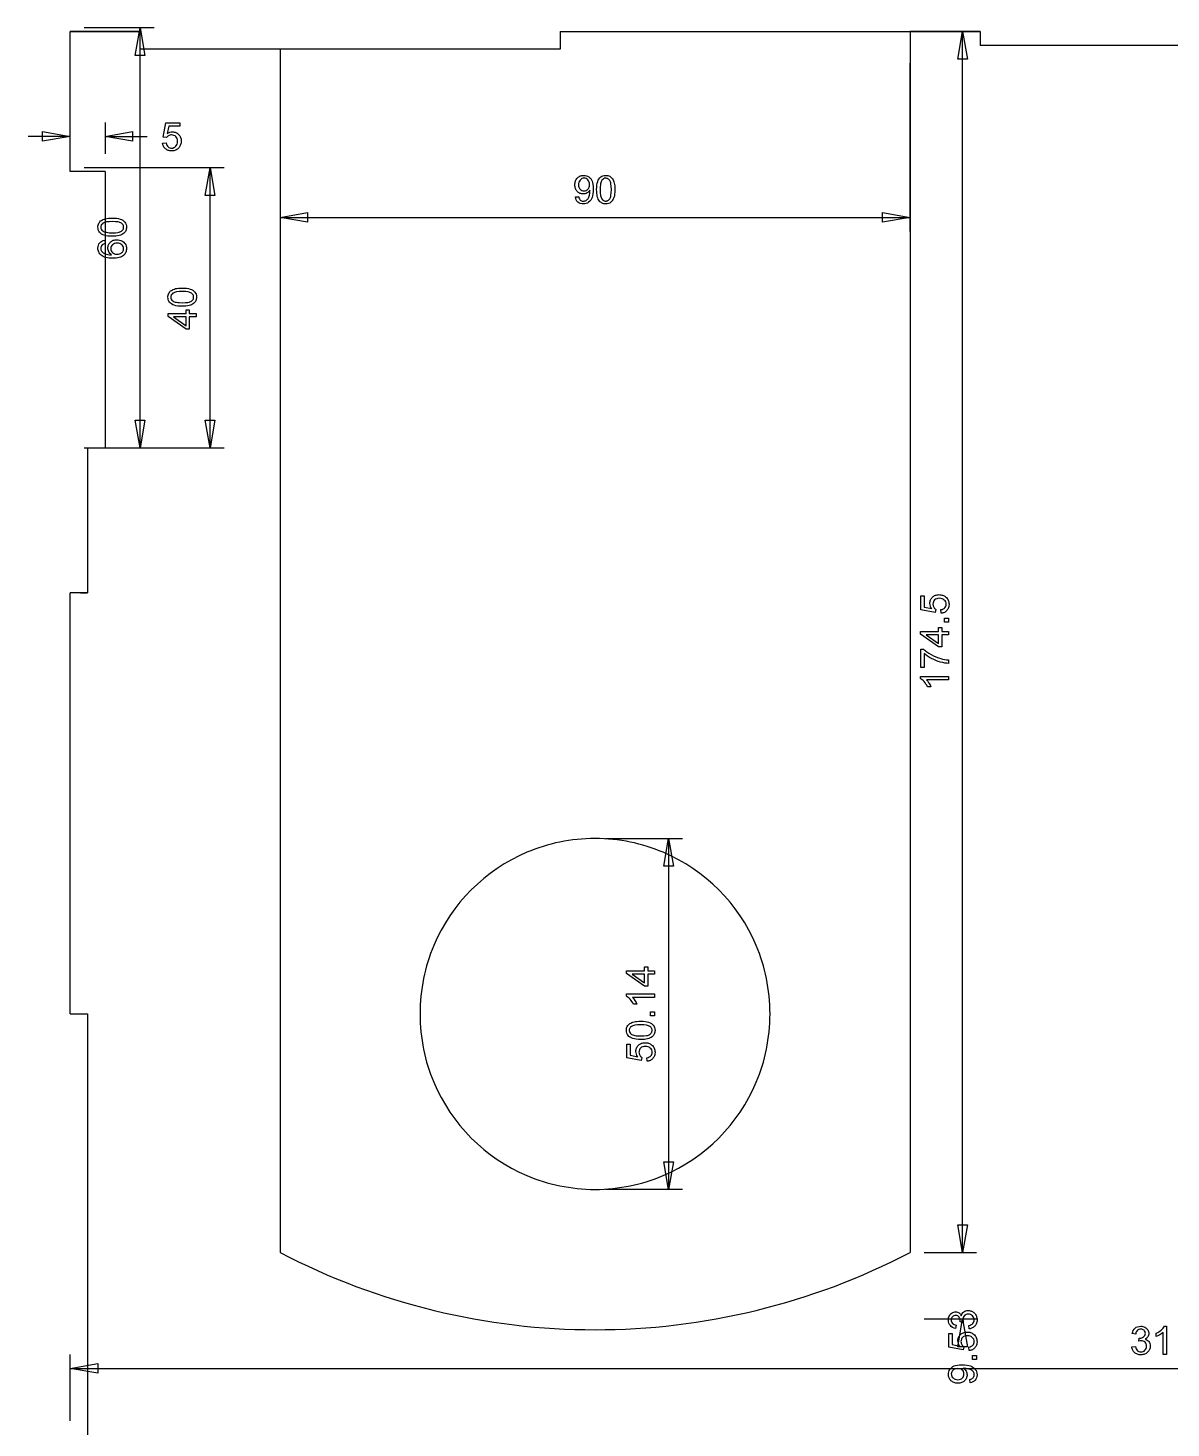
# Model space of a CAD drawing. Extents: x 4 to 590, y 49 to 419.
# Drawn here: x 4 to 167.3, y 209.9 to 410 of the extents above; entities that cross this region are included whole.
import ezdxf

# ---------------------------------------------------------------- set-up
doc = ezdxf.new("R2010")
doc.units = 0
doc.header["$LTSCALE"] = 10
doc.layers.add('Layer_1', color=7, linetype='CONTINUOUS')

msp = doc.modelspace()

# ---------------------------------------------------------------- linework, layer by layer
at = {"layer": 'Layer_1', "color": 7, "linetype": 'CONTINUOUS'}
for p, q in [((20, 409.5), (10.02, 409.5)), ((20, 409.5), (10.02, 409.5)), ((10.02, 409.5), (20, 409.5)), ((10.02, 389.5), (10.02, 409.5)), ((20, 409.5), (10.02, 409.5)), ((22, 410), (12, 410)), ((20, 350), (20, 410)), ((20, 406.99), (20, 409.5)), ((80, 409.5), (80, 406.99)), ((80, 409.5), (130, 409.5)), ((130, 409.5), (130, 235)), ((130, 409.5), (140, 409.5)), ((140, 409.5), (130, 409.5)), ((139.5, 409.5), (132, 409.5)), ((137.5, 235), (137.5, 409.5)), ((140, 409.5), (140, 407.49)), ((80, 406.99), (20, 406.99)), ((40, 406.99), (40, 235)), ((200, 407.49), (140, 407.49)), ((40, 404.99), (40, 380.92)), ((130, 380.92), (130, 404.99)), ((10, 392), (10, 396.5)), ((15, 396.5), (15, 392)), ((10, 394.5), (4, 394.5)), ((15, 394.5), (21, 394.5)), ((15, 389.5), (10.02, 389.5)), ((32, 390), (12, 390)), ((15, 389.5), (15, 350)), ((30, 350), (30, 390)), ((40, 382.92), (130, 382.92)), ((12, 350), (22, 350)), ((12, 350), (32, 350)), ((12.5, 350), (12.52, 350)), ((12.5, 350), (15, 350)), ((12.52, 350), (12.52, 329.27)), ((11.52, 329.27), (10.02, 329.27)), ((10.02, 269.1), (10.02, 329.27)), ((86.5, 294.17), (97.5, 294.17)), ((95.5, 294.17), (95.5, 244.03)), ((10.02, 269.1), (11.52, 269.1)), ((11.52, 269.1), (12.52, 269.1)), ((12.52, 269.1), (12.52, 208.93)), ((97.5, 244.03), (86.5, 244.03)), ((132, 235), (139.5, 235)), ((132, 235), (139.5, 235)), ((137.5, 235), (137.5, 235.5)), ((139.5, 225.47), (132, 225.47)), ((137.5, 225.47), (137.5, 224.97)), ((10.02, 210.93), (10.02, 220.45)), ((10.02, 218.45), (330, 218.45))]:
    msp.add_line(p, q, dxfattribs=at)
at = {"layer": 'Layer_1', "color": 7, "linetype": 'CONTINUOUS', "flags": 128}
for points in [[(20, 410), (20.69, 406.06), (19.31, 406.06), (20, 410)], [(137.5, 409.5), (138.19, 405.56), (136.81, 405.56), (137.5, 409.5)], [(23.23, 393.55), (23.75, 393.59), (23.79, 393.41), (23.84, 393.26), (23.92, 393.13), (24.01, 393.03), (24.12, 392.94), (24.24, 392.88), (24.38, 392.85), (24.52, 392.84), (24.69, 392.85), (24.84, 392.9), (24.99, 392.99), (25.12, 393.1), (25.22, 393.25), (25.3, 393.41), (25.35, 393.6), (25.36, 393.81), (25.35, 394.01), (25.3, 394.19), (25.23, 394.34), (25.13, 394.48), (25, 394.58), (24.85, 394.66), (24.69, 394.7), (24.51, 394.72), (24.39, 394.71), (24.28, 394.69), (24.18, 394.66), (24.08, 394.61), (23.99, 394.55), (23.91, 394.49), (23.84, 394.41), (23.78, 394.33), (23.32, 394.39), (23.71, 396.45), (25.7, 396.45), (25.7, 395.98), (24.1, 395.98), (23.88, 394.9), (24.07, 395.01), (24.25, 395.09), (24.44, 395.14), (24.64, 395.15), (24.77, 395.15), (24.89, 395.13), (25.01, 395.1), (25.12, 395.06), (25.23, 395.01), (25.33, 394.95), (25.43, 394.87), (25.52, 394.79), (25.61, 394.7), (25.68, 394.59), (25.74, 394.49), (25.79, 394.37), (25.83, 394.25), (25.86, 394.13), (25.88, 394), (25.88, 393.86), (25.88, 393.72), (25.86, 393.59), (25.84, 393.47), (25.8, 393.35), (25.76, 393.23), (25.71, 393.12), (25.64, 393.02), (25.57, 392.92), (25.47, 392.8), (25.36, 392.7), (25.24, 392.62), (25.11, 392.55), (24.98, 392.5), (24.83, 392.46), (24.68, 392.44), (24.52, 392.43), (24.26, 392.45), (24.14, 392.47), (24.02, 392.51), (23.91, 392.55), (23.81, 392.6), (23.72, 392.67), (23.63, 392.74), (23.54, 392.82), (23.47, 392.9), (23.41, 392.99), (23.36, 393.09), (23.31, 393.2), (23.27, 393.31), (23.25, 393.42), (23.23, 393.55)], [(10, 394.5), (6.06, 393.81), (6.06, 395.19), (10, 394.5)], [(15, 394.5), (18.94, 395.19), (18.94, 393.81), (15, 394.5)], [(30, 390), (30.69, 386.06), (29.31, 386.06), (30, 390)], [(82.2, 385.85), (82.67, 385.89), (82.71, 385.74), (82.76, 385.61), (82.82, 385.5), (82.9, 385.41), (82.99, 385.34), (83.09, 385.3), (83.21, 385.27), (83.33, 385.26), (83.44, 385.27), (83.55, 385.29), (83.64, 385.32), (83.73, 385.36), (83.81, 385.42), (83.89, 385.48), (83.95, 385.56), (84.01, 385.64), (84.06, 385.73), (84.11, 385.84), (84.19, 386.11), (84.25, 386.41), (84.27, 386.71), (84.26, 386.81), (84.18, 386.69), (84.09, 386.59), (83.98, 386.5), (83.86, 386.43), (83.73, 386.36), (83.6, 386.32), (83.45, 386.29), (83.31, 386.28), (83.19, 386.29), (83.07, 386.3), (82.96, 386.33), (82.85, 386.37), (82.75, 386.42), (82.65, 386.48), (82.56, 386.56), (82.47, 386.64), (82.39, 386.73), (82.32, 386.83), (82.26, 386.94), (82.21, 387.06), (82.17, 387.18), (82.15, 387.31), (82.13, 387.45), (82.12, 387.59), (82.13, 387.74), (82.15, 387.88), (82.17, 388.01), (82.21, 388.14), (82.26, 388.26), (82.33, 388.37), (82.4, 388.47), (82.48, 388.57), (82.58, 388.66), (82.67, 388.73), (82.78, 388.8), (82.89, 388.85), (83, 388.89), (83.12, 388.92), (83.25, 388.93), (83.38, 388.94), (83.57, 388.93), (83.76, 388.89), (83.93, 388.82), (84.1, 388.73), (84.25, 388.61), (84.38, 388.48), (84.49, 388.31), (84.59, 388.13), (84.66, 387.92), (84.71, 387.66), (84.74, 387.35), (84.75, 387.01), (84.74, 386.64), (84.71, 386.32), (84.66, 386.03), (84.59, 385.78), (84.49, 385.57), (84.38, 385.38), (84.25, 385.23), (84.09, 385.09), (83.92, 384.99), (83.74, 384.92), (83.54, 384.87), (83.32, 384.86), (83.1, 384.87), (82.9, 384.92), (82.71, 385), (82.56, 385.12), (82.42, 385.26), (82.32, 385.43), (82.24, 385.63), (82.2, 385.85)], [(84.21, 387.61), (84.19, 387.81), (84.15, 387.99), (84.08, 388.15), (83.98, 388.29), (83.87, 388.39), (83.74, 388.47), (83.59, 388.52), (83.44, 388.53), (83.28, 388.52), (83.14, 388.47), (83, 388.38), (82.87, 388.27), (82.77, 388.12), (82.69, 387.96), (82.64, 387.78), (82.63, 387.57), (82.64, 387.39), (82.69, 387.23), (82.76, 387.08), (82.86, 386.95), (82.98, 386.85), (83.12, 386.77), (83.27, 386.73), (83.43, 386.71), (83.59, 386.73), (83.74, 386.77), (83.87, 386.85), (83.99, 386.95), (84.09, 387.08), (84.15, 387.24), (84.2, 387.41), (84.21, 387.61)], [(85.23, 386.9), (85.24, 387.23), (85.27, 387.54), (85.31, 387.81), (85.38, 388.04), (85.46, 388.24), (85.56, 388.42), (85.68, 388.58), (85.81, 388.71), (85.96, 388.81), (86.14, 388.88), (86.33, 388.93), (86.54, 388.94), (86.69, 388.93), (86.84, 388.91), (86.97, 388.87), (87.1, 388.81), (87.22, 388.74), (87.32, 388.65), (87.42, 388.55), (87.5, 388.44), (87.58, 388.31), (87.64, 388.17), (87.7, 388.01), (87.75, 387.84), (87.79, 387.65), (87.82, 387.43), (87.83, 387.18), (87.84, 386.9), (87.83, 386.56), (87.8, 386.26), (87.76, 385.99), (87.7, 385.76), (87.61, 385.56), (87.52, 385.38), (87.4, 385.22), (87.26, 385.09), (87.11, 384.99), (86.94, 384.91), (86.75, 384.87), (86.54, 384.86), (86.4, 384.86), (86.26, 384.88), (86.14, 384.91), (86.02, 384.96), (85.91, 385.02), (85.81, 385.09), (85.71, 385.17), (85.63, 385.27), (85.53, 385.41), (85.45, 385.56), (85.39, 385.73), (85.33, 385.93), (85.29, 386.14), (85.26, 386.37), (85.24, 386.62), (85.23, 386.9)], [(85.74, 386.9), (85.75, 386.45), (85.79, 386.08), (85.83, 385.92), (85.87, 385.79), (85.91, 385.68), (85.97, 385.59), (86.09, 385.44), (86.16, 385.39), (86.22, 385.34), (86.3, 385.31), (86.37, 385.28), (86.45, 385.26), (86.54, 385.26), (86.62, 385.26), (86.7, 385.28), (86.77, 385.31), (86.85, 385.34), (86.92, 385.39), (86.98, 385.44), (87.11, 385.59), (87.16, 385.68), (87.21, 385.79), (87.25, 385.92), (87.28, 386.08), (87.32, 386.45), (87.34, 386.9), (87.32, 387.35), (87.28, 387.72), (87.25, 387.87), (87.21, 388.01), (87.16, 388.12), (87.11, 388.21), (86.98, 388.35), (86.92, 388.41), (86.85, 388.45), (86.77, 388.49), (86.7, 388.51), (86.61, 388.53), (86.53, 388.53), (86.37, 388.52), (86.23, 388.46), (86.1, 388.37), (85.99, 388.25), (85.93, 388.15), (85.88, 388.03), (85.84, 387.89), (85.8, 387.73), (85.77, 387.55), (85.75, 387.35), (85.74, 386.9)], [(16.03, 380.23), (15.69, 380.24), (15.39, 380.27), (15.12, 380.31), (14.89, 380.38), (14.68, 380.46), (14.5, 380.56), (14.35, 380.68), (14.22, 380.81), (14.12, 380.96), (14.04, 381.14), (14, 381.33), (13.98, 381.54), (13.99, 381.69), (14.02, 381.84), (14.06, 381.97), (14.11, 382.1), (14.19, 382.22), (14.27, 382.32), (14.37, 382.42), (14.49, 382.5), (14.62, 382.58), (14.76, 382.64), (14.91, 382.7), (15.08, 382.75), (15.27, 382.79), (15.49, 382.82), (15.75, 382.83), (16.03, 382.84), (16.36, 382.83), (16.66, 382.8), (16.93, 382.76), (17.16, 382.7), (17.37, 382.61), (17.55, 382.52), (17.7, 382.4), (17.83, 382.26), (17.94, 382.11), (18.01, 381.94), (18.05, 381.75), (18.07, 381.54), (18.06, 381.4), (18.04, 381.26), (18.01, 381.14), (17.96, 381.02), (17.91, 380.91), (17.83, 380.81), (17.75, 380.71), (17.65, 380.63), (17.52, 380.53), (17.36, 380.45), (17.19, 380.39), (17, 380.33), (16.78, 380.29), (16.55, 380.26), (16.3, 380.24), (16.03, 380.23)], [(16.03, 380.74), (16.48, 380.75), (16.85, 380.79), (17, 380.83), (17.13, 380.87), (17.25, 380.91), (17.34, 380.97), (17.48, 381.09), (17.54, 381.16), (17.58, 381.22), (17.62, 381.3), (17.64, 381.37), (17.66, 381.45), (17.66, 381.54), (17.66, 381.62), (17.64, 381.7), (17.62, 381.77), (17.58, 381.85), (17.54, 381.92), (17.48, 381.98), (17.34, 382.11), (17.24, 382.16), (17.13, 382.21), (17, 382.25), (16.85, 382.28), (16.48, 382.32), (16.03, 382.34), (15.57, 382.32), (15.21, 382.28), (15.05, 382.25), (14.92, 382.21), (14.81, 382.16), (14.71, 382.11), (14.57, 381.98), (14.52, 381.92), (14.47, 381.85), (14.44, 381.77), (14.41, 381.7), (14.4, 381.61), (14.39, 381.53), (14.41, 381.37), (14.46, 381.23), (14.55, 381.1), (14.68, 380.99), (14.78, 380.93), (14.9, 380.88), (15.04, 380.84), (15.2, 380.8), (15.38, 380.77), (15.57, 380.75), (16.03, 380.74)], [(40, 382.92), (43.94, 383.62), (43.94, 382.23), (40, 382.92)], [(130, 382.92), (126.06, 382.23), (126.06, 383.62), (130, 382.92)], [(14.98, 379.67), (15.02, 379.18), (14.88, 379.15), (14.77, 379.11), (14.67, 379.06), (14.6, 379), (14.51, 378.89), (14.44, 378.78), (14.4, 378.65), (14.39, 378.51), (14.4, 378.39), (14.42, 378.29), (14.46, 378.19), (14.52, 378.1), (14.61, 377.99), (14.73, 377.89), (14.86, 377.8), (15.01, 377.73), (15.19, 377.67), (15.41, 377.63), (15.65, 377.6), (15.94, 377.59), (15.81, 377.68), (15.7, 377.79), (15.61, 377.9), (15.54, 378.02), (15.48, 378.15), (15.44, 378.29), (15.41, 378.42), (15.41, 378.56), (15.41, 378.68), (15.43, 378.8), (15.46, 378.91), (15.5, 379.02), (15.55, 379.12), (15.61, 379.22), (15.68, 379.31), (15.77, 379.4), (15.86, 379.48), (15.96, 379.55), (16.07, 379.61), (16.18, 379.66), (16.3, 379.69), (16.43, 379.72), (16.56, 379.74), (16.7, 379.74), (16.89, 379.73), (17.06, 379.7), (17.24, 379.65), (17.4, 379.58), (17.55, 379.49), (17.69, 379.39), (17.8, 379.27), (17.9, 379.14), (17.97, 378.99), (18.03, 378.83), (18.06, 378.67), (18.07, 378.49), (18.06, 378.34), (18.04, 378.2), (18, 378.06), (17.96, 377.93), (17.89, 377.81), (17.81, 377.7), (17.72, 377.59), (17.62, 377.49), (17.49, 377.4), (17.35, 377.32), (17.2, 377.25), (17.02, 377.2), (16.82, 377.16), (16.61, 377.13), (16.38, 377.11), (16.13, 377.1), (15.85, 377.11), (15.59, 377.13), (15.35, 377.16), (15.13, 377.21), (14.93, 377.27), (14.74, 377.34), (14.58, 377.43), (14.44, 377.53), (14.33, 377.63), (14.24, 377.73), (14.16, 377.85), (14.1, 377.97), (14.05, 378.1), (14.01, 378.24), (13.99, 378.38), (13.98, 378.54), (14, 378.76), (14.05, 378.97), (14.13, 379.15), (14.25, 379.31), (14.39, 379.45), (14.56, 379.55), (14.76, 379.63), (14.98, 379.67)], [(16.7, 377.67), (16.83, 377.67), (16.95, 377.69), (17.07, 377.73), (17.19, 377.77), (17.3, 377.83), (17.39, 377.9), (17.48, 377.98), (17.54, 378.08), (17.6, 378.17), (17.63, 378.27), (17.66, 378.38), (17.66, 378.48), (17.65, 378.63), (17.6, 378.77), (17.52, 378.9), (17.41, 379.02), (17.28, 379.12), (17.12, 379.19), (16.94, 379.23), (16.73, 379.24), (16.53, 379.23), (16.36, 379.19), (16.21, 379.12), (16.08, 379.02), (15.97, 378.9), (15.9, 378.77), (15.85, 378.62), (15.84, 378.46), (15.85, 378.3), (15.9, 378.16), (15.97, 378.02), (16.08, 377.9), (16.21, 377.8), (16.35, 377.73), (16.52, 377.68), (16.7, 377.67)], [(26.03, 370.23), (25.69, 370.24), (25.39, 370.27), (25.12, 370.31), (24.89, 370.38), (24.68, 370.46), (24.5, 370.56), (24.35, 370.68), (24.22, 370.81), (24.12, 370.96), (24.04, 371.14), (24, 371.33), (23.98, 371.54), (23.99, 371.69), (24.02, 371.84), (24.06, 371.97), (24.11, 372.1), (24.19, 372.22), (24.27, 372.32), (24.37, 372.42), (24.49, 372.5), (24.62, 372.58), (24.76, 372.64), (24.91, 372.7), (25.08, 372.75), (25.27, 372.79), (25.49, 372.82), (25.75, 372.83), (26.03, 372.84), (26.36, 372.83), (26.66, 372.8), (26.93, 372.76), (27.16, 372.7), (27.37, 372.61), (27.55, 372.52), (27.7, 372.4), (27.83, 372.26), (27.94, 372.11), (28.01, 371.94), (28.05, 371.75), (28.07, 371.54), (28.06, 371.4), (28.04, 371.26), (28.01, 371.14), (27.96, 371.02), (27.91, 370.91), (27.83, 370.81), (27.75, 370.71), (27.65, 370.63), (27.52, 370.53), (27.36, 370.45), (27.19, 370.39), (27, 370.33), (26.78, 370.29), (26.55, 370.26), (26.3, 370.24), (26.03, 370.23)], [(26.03, 370.74), (26.48, 370.75), (26.85, 370.79), (27, 370.83), (27.13, 370.87), (27.25, 370.91), (27.34, 370.97), (27.48, 371.09), (27.54, 371.16), (27.58, 371.22), (27.62, 371.3), (27.64, 371.37), (27.66, 371.45), (27.66, 371.54), (27.66, 371.62), (27.64, 371.7), (27.62, 371.77), (27.58, 371.85), (27.54, 371.92), (27.48, 371.98), (27.34, 372.11), (27.24, 372.16), (27.13, 372.21), (27, 372.25), (26.85, 372.28), (26.48, 372.32), (26.03, 372.34), (25.57, 372.32), (25.21, 372.28), (25.05, 372.25), (24.92, 372.21), (24.81, 372.16), (24.71, 372.11), (24.57, 371.98), (24.52, 371.92), (24.47, 371.85), (24.44, 371.77), (24.41, 371.7), (24.4, 371.61), (24.39, 371.53), (24.41, 371.37), (24.46, 371.23), (24.55, 371.1), (24.68, 370.99), (24.78, 370.93), (24.9, 370.88), (25.04, 370.84), (25.2, 370.8), (25.38, 370.77), (25.57, 370.75), (26.03, 370.74)], [(28, 368.7), (27.04, 368.7), (27.04, 366.96), (26.59, 366.96), (24, 368.79), (24, 369.19), (26.59, 369.19), (26.59, 369.73), (27.04, 369.73), (27.04, 369.19), (28, 369.19), (28, 368.7)], [(26.59, 368.7), (24.79, 368.7), (26.59, 367.45), (26.59, 368.7)], [(20, 350), (19.31, 353.94), (20.69, 353.94), (20, 350)], [(30, 350), (29.31, 353.94), (30.69, 353.94), (30, 350)], [(11.52, 329.27), (12.52, 329.27), (11.52, 329.27)], [(134.45, 326.37), (134.41, 326.88), (134.59, 326.92), (134.74, 326.98), (134.87, 327.05), (134.97, 327.15), (135.06, 327.26), (135.12, 327.38), (135.15, 327.51), (135.16, 327.65), (135.15, 327.82), (135.1, 327.98), (135.01, 328.12), (134.9, 328.25), (134.75, 328.36), (134.59, 328.44), (134.4, 328.48), (134.19, 328.5), (133.99, 328.48), (133.81, 328.44), (133.66, 328.36), (133.52, 328.26), (133.42, 328.13), (133.34, 327.99), (133.3, 327.83), (133.28, 327.64), (133.29, 327.53), (133.31, 327.42), (133.34, 327.31), (133.39, 327.21), (133.45, 327.12), (133.51, 327.04), (133.59, 326.97), (133.67, 326.91), (133.61, 326.45), (131.55, 326.84), (131.55, 328.83), (132.02, 328.83), (132.02, 327.23), (133.1, 327.02), (132.99, 327.2), (132.91, 327.39), (132.86, 327.58), (132.85, 327.77), (132.85, 327.9), (132.87, 328.03), (132.9, 328.14), (132.94, 328.26), (132.99, 328.37), (133.05, 328.47), (133.13, 328.57), (133.21, 328.66), (133.3, 328.74), (133.41, 328.82), (133.51, 328.88), (133.63, 328.93), (133.75, 328.97), (133.87, 329), (134, 329.01), (134.14, 329.02), (134.28, 329.01), (134.41, 329), (134.53, 328.97), (134.65, 328.94), (134.77, 328.89), (134.88, 328.84), (134.98, 328.78), (135.08, 328.7), (135.2, 328.6), (135.3, 328.49), (135.38, 328.37), (135.45, 328.25), (135.5, 328.11), (135.54, 327.97), (135.56, 327.81), (135.57, 327.65), (135.55, 327.39), (135.53, 327.27), (135.49, 327.16), (135.45, 327.05), (135.4, 326.95), (135.33, 326.85), (135.26, 326.76), (135.18, 326.68), (135.1, 326.61), (135.01, 326.54), (134.91, 326.49), (134.8, 326.44), (134.69, 326.41), (134.58, 326.38), (134.45, 326.37)], [(135.5, 323.28), (134.54, 323.28), (134.54, 321.55), (134.09, 321.55), (131.5, 323.37), (131.5, 323.77), (134.09, 323.77), (134.09, 324.31), (134.54, 324.31), (134.54, 323.77), (135.5, 323.77), (135.5, 323.28)], [(135.5, 325.09), (134.94, 325.09), (134.94, 325.65), (135.5, 325.65), (135.5, 325.09)], [(134.09, 323.28), (132.29, 323.28), (134.09, 322.03), (134.09, 323.28)], [(132.02, 318.63), (131.55, 318.63), (131.55, 321.22), (131.93, 321.22), (132.15, 321.03), (132.41, 320.84), (132.69, 320.65), (133.01, 320.46), (133.35, 320.29), (133.7, 320.13), (134.05, 320), (134.4, 319.88), (134.66, 319.82), (134.93, 319.76), (135.21, 319.72), (135.5, 319.7), (135.5, 319.19), (135.25, 319.21), (134.98, 319.24), (134.68, 319.3), (134.36, 319.38), (134.03, 319.47), (133.7, 319.59), (133.38, 319.73), (133.07, 319.88), (132.77, 320.05), (132.5, 320.23), (132.25, 320.41), (132.02, 320.59), (132.02, 318.63)], [(135.5, 317.34), (135.5, 316.85), (132.37, 316.85), (132.54, 316.64), (132.71, 316.38), (132.86, 316.11), (132.96, 315.87), (132.49, 315.87), (132.39, 316.07), (132.27, 316.25), (132.15, 316.43), (132.02, 316.59), (131.88, 316.73), (131.75, 316.85), (131.61, 316.95), (131.48, 317.02), (131.48, 317.34), (135.5, 317.34)], [(110, 269.1), (109.99, 269.75), (109.97, 270.39), (109.93, 271.03), (109.87, 271.66), (109.8, 272.29), (109.71, 272.92), (109.61, 273.54), (109.49, 274.15), (109.36, 274.76), (109.21, 275.36), (109.05, 275.96), (108.88, 276.55), (108.69, 277.14), (108.48, 277.72), (108.27, 278.29), (108.04, 278.86), (107.53, 279.97), (106.98, 281.05), (106.38, 282.1), (105.73, 283.12), (105.03, 284.1), (104.29, 285.05), (103.51, 285.96), (102.68, 286.83), (101.81, 287.66), (100.9, 288.44), (99.96, 289.19), (98.98, 289.89), (97.96, 290.54), (96.92, 291.14), (95.84, 291.7), (94.73, 292.2), (94.17, 292.43), (93.6, 292.65), (93.02, 292.85), (92.43, 293.04), (91.84, 293.22), (91.25, 293.38), (90.65, 293.53), (90.04, 293.66), (89.43, 293.78), (88.81, 293.88), (88.18, 293.97), (87.56, 294.04), (86.92, 294.1), (86.29, 294.14), (85.65, 294.16), (85, 294.17), (84.35, 294.16), (83.71, 294.14), (83.08, 294.1), (82.44, 294.04), (81.82, 293.97), (81.19, 293.88), (80.57, 293.78), (79.96, 293.66), (79.35, 293.53), (78.75, 293.38), (78.16, 293.22), (77.57, 293.04), (76.98, 292.85), (76.4, 292.65), (75.83, 292.43), (75.27, 292.2), (74.16, 291.7), (73.08, 291.14), (72.04, 290.54), (71.02, 289.89), (70.04, 289.19), (69.1, 288.44), (68.19, 287.66), (67.32, 286.83), (66.49, 285.96), (65.71, 285.05), (64.97, 284.1), (64.27, 283.12), (63.62, 282.1), (63.02, 281.05), (62.47, 279.97), (61.96, 278.86), (61.73, 278.29), (61.52, 277.72), (61.31, 277.14), (61.12, 276.55), (60.95, 275.96), (60.79, 275.36), (60.64, 274.76), (60.51, 274.15), (60.39, 273.54), (60.29, 272.92), (60.2, 272.29), (60.13, 271.66), (60.07, 271.03), (60.03, 270.39), (60.01, 269.75), (60, 269.1), (60.01, 268.45), (60.03, 267.81), (60.07, 267.17), (60.13, 266.53), (60.2, 265.91), (60.29, 265.28), (60.39, 264.66), (60.51, 264.05), (60.64, 263.44), (60.79, 262.83), (60.95, 262.23), (61.12, 261.64), (61.31, 261.06), (61.52, 260.48), (61.73, 259.91), (61.96, 259.34), (62.47, 258.23), (63.02, 257.15), (63.62, 256.1), (64.27, 255.08), (64.97, 254.1), (65.71, 253.15), (66.49, 252.24), (67.32, 251.37), (68.19, 250.54), (69.1, 249.75), (70.04, 249.01), (71.02, 248.31), (72.04, 247.66), (73.08, 247.05), (74.16, 246.5), (75.27, 246), (75.83, 245.77), (76.4, 245.55), (76.98, 245.34), (77.57, 245.15), (78.16, 244.98), (78.75, 244.82), (79.35, 244.67), (79.96, 244.54), (80.57, 244.42), (81.19, 244.32), (81.82, 244.23), (82.44, 244.16), (83.08, 244.1), (83.71, 244.06), (84.35, 244.03), (85, 244.03), (85.65, 244.03), (86.29, 244.06), (86.92, 244.1), (87.56, 244.16), (88.18, 244.23), (88.81, 244.32), (89.43, 244.42), (90.04, 244.54), (90.65, 244.67), (91.25, 244.82), (91.84, 244.98), (92.43, 245.15), (93.02, 245.34), (93.6, 245.55), (94.17, 245.77), (94.73, 246), (95.84, 246.5), (96.92, 247.05), (97.96, 247.66), (98.98, 248.31), (99.96, 249.01), (100.9, 249.75), (101.81, 250.54), (102.68, 251.37), (103.51, 252.24), (104.29, 253.15), (105.03, 254.1), (105.73, 255.08), (106.38, 256.1), (106.98, 257.15), (107.53, 258.23), (108.04, 259.34), (108.27, 259.91), (108.48, 260.48), (108.69, 261.06), (108.88, 261.64), (109.05, 262.23), (109.21, 262.83), (109.36, 263.44), (109.49, 264.05), (109.61, 264.66), (109.71, 265.28), (109.8, 265.91), (109.87, 266.53), (109.93, 267.17), (109.97, 267.81), (109.99, 268.45), (110, 269.1)], [(95.5, 294.17), (96.19, 290.23), (94.81, 290.23), (95.5, 294.17)], [(93.5, 274.79), (92.54, 274.79), (92.54, 273.05), (92.09, 273.05), (89.5, 274.88), (89.5, 275.28), (92.09, 275.28), (92.09, 275.82), (92.54, 275.82), (92.54, 275.28), (93.5, 275.28), (93.5, 274.79)], [(92.09, 274.79), (90.29, 274.79), (92.09, 273.54), (92.09, 274.79)], [(93.5, 271.96), (93.5, 271.47), (90.37, 271.47), (90.54, 271.26), (90.71, 271), (90.86, 270.73), (90.96, 270.48), (90.49, 270.48), (90.39, 270.68), (90.27, 270.87), (90.15, 271.04), (90.02, 271.2), (89.88, 271.35), (89.75, 271.47), (89.61, 271.56), (89.48, 271.64), (89.48, 271.96), (93.5, 271.96)], [(93.5, 268.83), (92.94, 268.83), (92.94, 269.39), (93.5, 269.39), (93.5, 268.83)], [(91.53, 265.45), (91.19, 265.46), (90.89, 265.48), (90.62, 265.53), (90.39, 265.59), (90.18, 265.67), (90, 265.77), (89.85, 265.89), (89.72, 266.03), (89.62, 266.18), (89.54, 266.35), (89.5, 266.54), (89.48, 266.75), (89.49, 266.91), (89.52, 267.05), (89.56, 267.19), (89.61, 267.32), (89.69, 267.43), (89.77, 267.54), (89.87, 267.63), (89.99, 267.72), (90.12, 267.79), (90.26, 267.86), (90.41, 267.92), (90.58, 267.96), (90.77, 268), (90.99, 268.03), (91.25, 268.05), (91.53, 268.05), (91.86, 268.05), (92.16, 268.02), (92.43, 267.97), (92.66, 267.91), (92.87, 267.83), (93.05, 267.73), (93.2, 267.61), (93.33, 267.48), (93.44, 267.32), (93.51, 267.15), (93.55, 266.96), (93.57, 266.75), (93.56, 266.61), (93.54, 266.48), (93.51, 266.35), (93.46, 266.23), (93.41, 266.12), (93.33, 266.02), (93.25, 265.93), (93.15, 265.84), (93.02, 265.75), (92.86, 265.67), (92.69, 265.6), (92.5, 265.55), (92.28, 265.5), (92.05, 265.47), (91.8, 265.45), (91.53, 265.45)], [(91.53, 265.95), (91.98, 265.97), (92.35, 266.01), (92.5, 266.04), (92.63, 266.08), (92.75, 266.13), (92.84, 266.18), (92.98, 266.3), (93.04, 266.37), (93.08, 266.44), (93.12, 266.51), (93.14, 266.59), (93.16, 266.67), (93.16, 266.75), (93.16, 266.83), (93.14, 266.91), (93.12, 266.99), (93.08, 267.06), (93.04, 267.13), (92.98, 267.2), (92.84, 267.32), (92.74, 267.37), (92.63, 267.42), (92.5, 267.46), (92.35, 267.49), (91.98, 267.54), (91.53, 267.55), (91.07, 267.54), (90.71, 267.49), (90.55, 267.46), (90.42, 267.42), (90.31, 267.37), (90.21, 267.32), (90.07, 267.2), (90.02, 267.13), (89.97, 267.06), (89.94, 266.99), (89.91, 266.91), (89.9, 266.83), (89.89, 266.74), (89.91, 266.58), (89.96, 266.44), (90.05, 266.31), (90.18, 266.2), (90.28, 266.15), (90.4, 266.09), (90.54, 266.05), (90.7, 266.01), (90.88, 265.99), (91.07, 265.97), (91.53, 265.95)], [(92.45, 262.34), (92.41, 262.85), (92.59, 262.89), (92.74, 262.95), (92.87, 263.03), (92.97, 263.12), (93.06, 263.23), (93.12, 263.35), (93.15, 263.48), (93.16, 263.62), (93.15, 263.79), (93.1, 263.95), (93.01, 264.09), (92.9, 264.22), (92.75, 264.33), (92.59, 264.41), (92.4, 264.45), (92.19, 264.47), (91.99, 264.45), (91.81, 264.41), (91.66, 264.34), (91.52, 264.23), (91.42, 264.11), (91.34, 263.96), (91.3, 263.8), (91.28, 263.62), (91.29, 263.5), (91.31, 263.39), (91.34, 263.29), (91.39, 263.19), (91.45, 263.1), (91.51, 263.02), (91.59, 262.95), (91.67, 262.89), (91.61, 262.43), (89.55, 262.81), (89.55, 264.8), (90.02, 264.8), (90.02, 263.21), (91.1, 262.99), (90.99, 263.17), (90.91, 263.36), (90.86, 263.55), (90.85, 263.75), (90.85, 263.87), (90.87, 264), (90.9, 264.12), (90.94, 264.23), (90.99, 264.34), (91.05, 264.44), (91.13, 264.54), (91.21, 264.63), (91.3, 264.71), (91.41, 264.79), (91.51, 264.85), (91.63, 264.9), (91.75, 264.94), (91.87, 264.97), (92, 264.98), (92.14, 264.99), (92.28, 264.99), (92.41, 264.97), (92.53, 264.95), (92.65, 264.91), (92.77, 264.87), (92.88, 264.81), (92.98, 264.75), (93.08, 264.67), (93.2, 264.57), (93.3, 264.46), (93.38, 264.35), (93.45, 264.22), (93.5, 264.08), (93.54, 263.94), (93.56, 263.79), (93.57, 263.62), (93.55, 263.36), (93.53, 263.24), (93.49, 263.13), (93.45, 263.02), (93.4, 262.92), (93.33, 262.82), (93.26, 262.73), (93.18, 262.65), (93.1, 262.58), (93.01, 262.52), (92.91, 262.46), (92.8, 262.42), (92.69, 262.38), (92.58, 262.36), (92.45, 262.34)], [(95.5, 244.03), (94.81, 247.97), (96.19, 247.97), (95.5, 244.03)], [(137.5, 235), (136.81, 238.94), (138.19, 238.94), (137.5, 235)], [(137.5, 235), (136.81, 238.94), (138.19, 238.94), (137.5, 235)], [(138.44, 224.1), (138.38, 224.59), (138.57, 224.64), (138.74, 224.7), (138.87, 224.78), (138.98, 224.88), (139.06, 224.99), (139.12, 225.1), (139.15, 225.23), (139.16, 225.37), (139.15, 225.54), (139.1, 225.69), (139.03, 225.83), (138.92, 225.96), (138.8, 226.06), (138.66, 226.14), (138.5, 226.18), (138.33, 226.2), (138.17, 226.18), (138.02, 226.14), (137.89, 226.07), (137.77, 225.98), (137.68, 225.86), (137.61, 225.73), (137.57, 225.58), (137.55, 225.41), (137.57, 225.26), (137.61, 225.07), (137.18, 225.12), (137.18, 225.2), (137.17, 225.35), (137.14, 225.5), (137.09, 225.64), (137.02, 225.77), (136.92, 225.88), (136.81, 225.95), (136.67, 226), (136.51, 226.02), (136.38, 226.01), (136.27, 225.97), (136.16, 225.91), (136.06, 225.83), (135.99, 225.74), (135.93, 225.62), (135.9, 225.5), (135.89, 225.36), (135.9, 225.22), (135.93, 225.1), (135.99, 224.99), (136.07, 224.88), (136.17, 224.8), (136.29, 224.73), (136.44, 224.67), (136.61, 224.64), (136.52, 224.15), (136.29, 224.21), (136.08, 224.3), (135.9, 224.41), (135.76, 224.56), (135.64, 224.73), (135.55, 224.92), (135.5, 225.12), (135.48, 225.35), (135.49, 225.51), (135.52, 225.67), (135.56, 225.81), (135.62, 225.95), (135.7, 226.08), (135.79, 226.2), (135.89, 226.29), (136.01, 226.38), (136.13, 226.44), (136.26, 226.49), (136.39, 226.51), (136.52, 226.52), (136.65, 226.51), (136.77, 226.49), (136.89, 226.44), (137, 226.38), (137.1, 226.3), (137.19, 226.21), (137.27, 226.1), (137.33, 225.97), (137.39, 226.14), (137.46, 226.29), (137.56, 226.41), (137.67, 226.52), (137.81, 226.61), (137.96, 226.67), (138.13, 226.71), (138.32, 226.72), (138.45, 226.71), (138.57, 226.69), (138.69, 226.66), (138.8, 226.62), (138.91, 226.57), (139.01, 226.5), (139.11, 226.43), (139.21, 226.34), (139.29, 226.24), (139.37, 226.13), (139.43, 226.02), (139.48, 225.9), (139.52, 225.78), (139.55, 225.65), (139.57, 225.51), (139.57, 225.37), (139.57, 225.24), (139.55, 225.12), (139.53, 225), (139.49, 224.89), (139.45, 224.78), (139.39, 224.68), (139.33, 224.59), (139.26, 224.5), (139.18, 224.41), (139.09, 224.34), (139, 224.28), (138.9, 224.22), (138.79, 224.18), (138.68, 224.14), (138.57, 224.12), (138.44, 224.1)], [(137.5, 225.47), (138.19, 221.53), (136.81, 221.53), (137.5, 225.47)], [(161.7, 221.51), (162.19, 221.57), (162.24, 221.38), (162.3, 221.22), (162.38, 221.08), (162.48, 220.97), (162.58, 220.89), (162.7, 220.84), (162.83, 220.8), (162.97, 220.79), (163.14, 220.8), (163.29, 220.85), (163.43, 220.92), (163.56, 221.03), (163.66, 221.16), (163.74, 221.3), (163.78, 221.45), (163.8, 221.62), (163.78, 221.79), (163.74, 221.93), (163.67, 222.06), (163.57, 222.18), (163.46, 222.28), (163.32, 222.35), (163.18, 222.39), (163.01, 222.4), (162.86, 222.39), (162.67, 222.35), (162.72, 222.78), (162.8, 222.77), (162.95, 222.78), (163.1, 222.81), (163.23, 222.86), (163.36, 222.94), (163.47, 223.03), (163.55, 223.14), (163.6, 223.28), (163.62, 223.44), (163.6, 223.57), (163.57, 223.69), (163.51, 223.79), (163.43, 223.89), (163.33, 223.97), (163.22, 224.02), (163.1, 224.05), (162.96, 224.07), (162.82, 224.05), (162.7, 224.02), (162.58, 223.96), (162.48, 223.89), (162.4, 223.78), (162.33, 223.66), (162.27, 223.51), (162.24, 223.35), (161.75, 223.43), (161.81, 223.67), (161.89, 223.87), (162.01, 224.05), (162.16, 224.2), (162.32, 224.32), (162.51, 224.4), (162.72, 224.45), (162.95, 224.47), (163.11, 224.46), (163.26, 224.43), (163.41, 224.39), (163.55, 224.33), (163.68, 224.25), (163.8, 224.16), (163.89, 224.06), (163.97, 223.95), (164.04, 223.82), (164.08, 223.7), (164.11, 223.56), (164.12, 223.43), (164.11, 223.3), (164.09, 223.18), (164.04, 223.07), (163.98, 222.96), (163.9, 222.86), (163.81, 222.77), (163.7, 222.69), (163.57, 222.62), (163.74, 222.57), (163.88, 222.49), (164.01, 222.4), (164.12, 222.28), (164.21, 222.14), (164.27, 221.99), (164.3, 221.82), (164.32, 221.63), (164.31, 221.51), (164.29, 221.38), (164.26, 221.26), (164.22, 221.15), (164.17, 221.04), (164.1, 220.94), (164.02, 220.84), (163.93, 220.75), (163.84, 220.66), (163.73, 220.59), (163.62, 220.52), (163.5, 220.47), (163.38, 220.43), (163.25, 220.41), (163.11, 220.39), (162.97, 220.38), (162.84, 220.39), (162.72, 220.4), (162.6, 220.43), (162.49, 220.46), (162.38, 220.51), (162.28, 220.56), (162.18, 220.62), (162.09, 220.7), (162.01, 220.78), (161.94, 220.86), (161.88, 220.96), (161.82, 221.06), (161.78, 221.16), (161.74, 221.27), (161.71, 221.39), (161.7, 221.51)], [(166.65, 220.45), (166.16, 220.45), (166.16, 223.58), (165.96, 223.41), (165.7, 223.24), (165.42, 223.1), (165.18, 222.99), (165.18, 223.47), (165.38, 223.57), (165.56, 223.68), (165.74, 223.8), (165.9, 223.93), (166.04, 224.07), (166.16, 224.21), (166.26, 224.34), (166.34, 224.47), (166.65, 224.47), (166.65, 220.45)], [(138.45, 220.99), (138.41, 221.5), (138.59, 221.54), (138.74, 221.6), (138.87, 221.68), (138.97, 221.77), (139.06, 221.88), (139.12, 222), (139.15, 222.13), (139.16, 222.27), (139.15, 222.44), (139.1, 222.6), (139.01, 222.74), (138.9, 222.87), (138.75, 222.98), (138.59, 223.06), (138.4, 223.1), (138.19, 223.12), (137.99, 223.1), (137.81, 223.06), (137.66, 222.99), (137.52, 222.88), (137.42, 222.76), (137.34, 222.61), (137.3, 222.45), (137.28, 222.27), (137.29, 222.15), (137.31, 222.04), (137.34, 221.94), (137.39, 221.84), (137.45, 221.75), (137.51, 221.67), (137.59, 221.6), (137.67, 221.54), (137.61, 221.08), (135.55, 221.46), (135.55, 223.45), (136.02, 223.45), (136.02, 221.86), (137.1, 221.64), (136.99, 221.82), (136.91, 222.01), (136.86, 222.2), (136.85, 222.4), (136.85, 222.52), (136.87, 222.65), (136.9, 222.77), (136.94, 222.88), (136.99, 222.99), (137.05, 223.09), (137.13, 223.19), (137.21, 223.28), (137.3, 223.36), (137.41, 223.44), (137.51, 223.5), (137.63, 223.55), (137.75, 223.59), (137.87, 223.62), (138, 223.63), (138.14, 223.64), (138.28, 223.64), (138.41, 223.62), (138.53, 223.6), (138.65, 223.56), (138.77, 223.52), (138.88, 223.46), (138.98, 223.4), (139.08, 223.32), (139.2, 223.22), (139.3, 223.11), (139.38, 223), (139.45, 222.87), (139.5, 222.73), (139.54, 222.59), (139.56, 222.44), (139.57, 222.27), (139.55, 222.01), (139.53, 221.89), (139.49, 221.78), (139.45, 221.67), (139.4, 221.57), (139.33, 221.47), (139.26, 221.38), (139.18, 221.3), (139.1, 221.23), (139.01, 221.17), (138.91, 221.11), (138.8, 221.07), (138.69, 221.03), (138.58, 221.01), (138.45, 220.99)], [(139.5, 219.71), (138.94, 219.71), (138.94, 220.27), (139.5, 220.27), (139.5, 219.71)], [(10.02, 218.45), (13.96, 219.15), (13.96, 217.76), (10.02, 218.45)], [(138.58, 216.4), (138.53, 216.87), (138.69, 216.91), (138.82, 216.96), (138.93, 217.03), (139.01, 217.1), (139.08, 217.19), (139.13, 217.3), (139.16, 217.41), (139.16, 217.54), (139.16, 217.65), (139.14, 217.75), (139.11, 217.85), (139.06, 217.93), (139, 218.02), (138.94, 218.09), (138.87, 218.16), (138.78, 218.21), (138.69, 218.27), (138.58, 218.31), (138.32, 218.4), (138.02, 218.45), (137.72, 218.47), (137.62, 218.47), (137.73, 218.39), (137.83, 218.29), (137.92, 218.19), (138, 218.06), (138.06, 217.93), (138.11, 217.8), (138.13, 217.66), (138.14, 217.51), (138.14, 217.39), (138.12, 217.27), (138.09, 217.16), (138.05, 217.05), (138, 216.95), (137.94, 216.85), (137.87, 216.76), (137.78, 216.67), (137.69, 216.59), (137.59, 216.52), (137.48, 216.46), (137.37, 216.41), (137.24, 216.38), (137.11, 216.35), (136.98, 216.33), (136.83, 216.33), (136.69, 216.33), (136.54, 216.35), (136.41, 216.38), (136.29, 216.42), (136.17, 216.47), (136.06, 216.53), (135.95, 216.6), (135.85, 216.69), (135.77, 216.78), (135.69, 216.88), (135.63, 216.98), (135.58, 217.09), (135.54, 217.21), (135.51, 217.33), (135.49, 217.45), (135.48, 217.59), (135.5, 217.78), (135.54, 217.96), (135.6, 218.13), (135.69, 218.3), (135.81, 218.45), (135.95, 218.58), (136.11, 218.7), (136.29, 218.79), (136.51, 218.86), (136.77, 218.92), (137.07, 218.95), (137.42, 218.96), (137.78, 218.95), (138.11, 218.92), (138.39, 218.86), (138.64, 218.79), (138.85, 218.7), (139.04, 218.58), (139.2, 218.45), (139.33, 218.3), (139.43, 218.13), (139.51, 217.94), (139.55, 217.74), (139.57, 217.53), (139.55, 217.3), (139.5, 217.1), (139.42, 216.92), (139.31, 216.76), (139.16, 216.63), (138.99, 216.52), (138.8, 216.45), (138.58, 216.4)], [(136.81, 218.41), (136.61, 218.4), (136.43, 218.36), (136.27, 218.29), (136.14, 218.19), (136.03, 218.07), (135.95, 217.94), (135.91, 217.8), (135.89, 217.65), (135.91, 217.49), (135.96, 217.34), (136.04, 217.2), (136.16, 217.08), (136.3, 216.97), (136.46, 216.89), (136.65, 216.85), (136.85, 216.83), (137.03, 216.85), (137.2, 216.89), (137.34, 216.96), (137.47, 217.06), (137.58, 217.19), (137.65, 217.32), (137.7, 217.47), (137.71, 217.63), (137.7, 217.8), (137.65, 217.94), (137.58, 218.08), (137.47, 218.19), (137.34, 218.29), (137.19, 218.36), (137.01, 218.4), (136.81, 218.41)]]:
    msp.add_lwpolyline(points, close=True, dxfattribs=at)
msp.add_lwpolyline([(40, 235), (41.33, 234.32), (42.66, 233.66), (44, 233.03), (45.35, 232.42), (46.7, 231.82), (48.07, 231.25), (49.43, 230.7), (50.81, 230.17), (52.19, 229.67), (53.58, 229.18), (54.97, 228.72), (56.36, 228.28), (57.76, 227.86), (59.17, 227.46), (60.58, 227.08), (62, 226.73), (63.41, 226.39), (64.84, 226.08), (66.26, 225.79), (67.69, 225.52), (69.12, 225.27), (70.56, 225.05), (72, 224.84), (73.43, 224.66), (74.88, 224.5), (76.32, 224.36), (77.76, 224.24), (79.21, 224.14), (80.66, 224.07), (82.1, 224.01), (83.55, 223.98), (85, 223.97), (86.45, 223.98), (87.9, 224.01), (89.34, 224.07), (90.79, 224.14), (92.24, 224.24), (93.68, 224.36), (95.12, 224.5), (96.57, 224.66), (98, 224.84), (99.44, 225.05), (100.88, 225.27), (102.31, 225.52), (103.74, 225.79), (105.16, 226.08), (106.59, 226.39), (108, 226.73), (109.42, 227.08), (110.83, 227.46), (112.24, 227.86), (113.64, 228.28), (115.03, 228.72), (116.42, 229.18), (117.81, 229.67), (119.19, 230.17), (120.57, 230.7), (121.93, 231.25), (123.3, 231.82), (124.65, 232.42), (126, 233.03), (127.34, 233.66), (128.67, 234.32), (130, 235)], dxfattribs=at)

doc.saveas('drawing.dxf')
